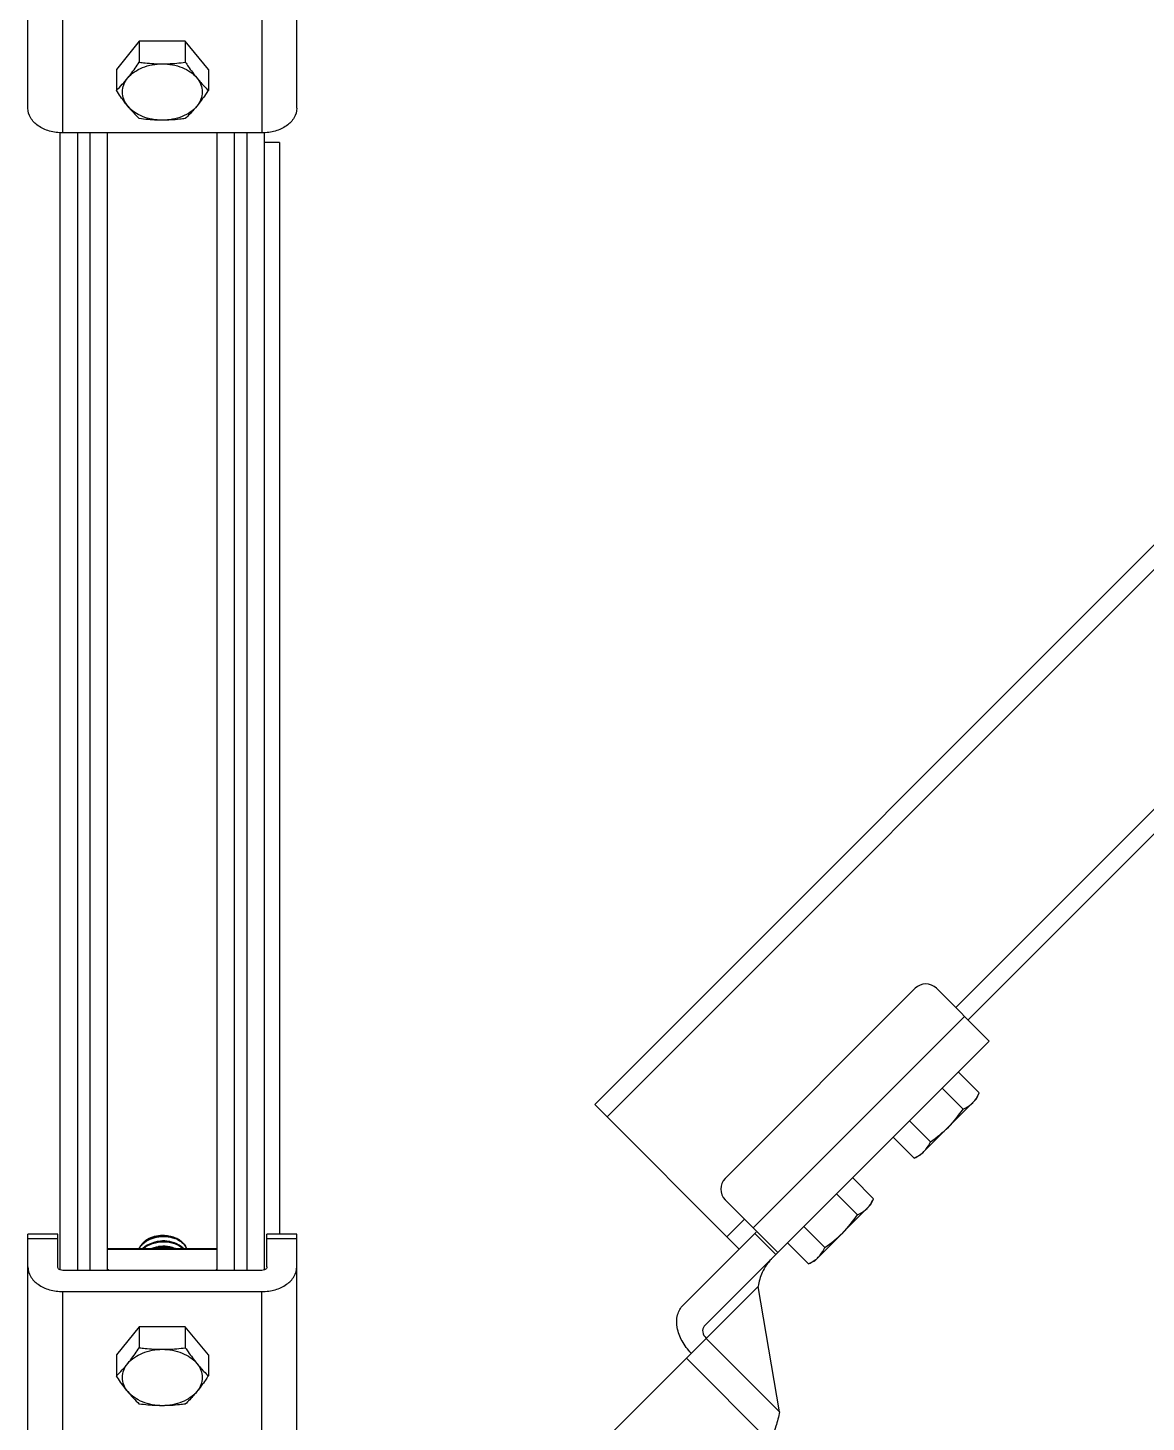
# Model space of a CAD drawing. Extents: x 1031190 to 1725648, y 733081 to 1571294.
# Drawn here: x 1158653 to 1161261, y 1212180 to 1215430 of the extents above; entities that cross this region are included whole.
import ezdxf

# ---------------------------------------------------------------- set-up
doc = ezdxf.new("R2010")
doc.units = 0
doc.header["$LTSCALE"] = 1000
doc.header["$MEASUREMENT"] = 0

msp = doc.modelspace()

# ---------------------------------------------------------------- linework, layer by layer
at = {"linetype": 'Continuous'}
for p, q in [((1163160.2, 1216104.9), (1159975.4, 1212920)), ((1163189, 1216076.1), (1160004.1, 1212891.3)), ((1158653.1, 1215242.4), (1158653.1, 1215811.2)), ((1159280.4, 1215242.4), (1159280.4, 1215811.2)), ((1158734.5, 1215184.9), (1158734.5, 1215708.7)), ((1159199.1, 1215679.2), (1159199.1, 1215184.9)), ((1158913.1, 1215398.5), (1158859.5, 1215332.8)), ((1158913.1, 1215398.5), (1158913.1, 1215349.6)), ((1159020.4, 1215398.5), (1158913.1, 1215398.5)), ((1159020.4, 1215398.5), (1159020.4, 1215349.6)), ((1159074.1, 1215332.8), (1159020.4, 1215398.5)), ((1158859.5, 1215332.8), (1158859.5, 1215283.9)), ((1159074.1, 1215332.8), (1159074.1, 1215283.9)), ((1162934.4, 1215263), (1160817.3, 1213145.9)), ((1162963.1, 1215234.2), (1160846.1, 1213117.2)), ((1158728.7, 1212534.7), (1158728.7, 1215184.9)), ((1159199.1, 1215184.9), (1158734.5, 1215184.9)), ((1158769.3, 1212533.5), (1158769.3, 1215184.9)), ((1158798.3, 1212533.5), (1158798.3, 1215184.9)), ((1158839, 1212533.5), (1158839, 1215184.9)), ((1159094.6, 1212533.5), (1159094.6, 1215184.9)), ((1159135.2, 1212533.5), (1159135.2, 1215184.9)), ((1159164.3, 1212533.5), (1159164.3, 1215184.9)), ((1159204.9, 1212534.7), (1159204.9, 1215184.9)), ((1159239.8, 1215162.3), (1159204.9, 1215162.3)), ((1159239.8, 1215162.3), (1159239.8, 1212617.6)), ((1160722.9, 1213191.1), (1160279.3, 1212747.5)), ((1160772.1, 1213191.1), (1160895.3, 1213067.9)), ((1160837.8, 1213125.4), (1160345, 1212632.6)), ((1160402.5, 1212575.1), (1160895.3, 1213067.9)), ((1160823.4, 1212995.9), (1160872.2, 1212947)), ((1160785.4, 1212958), (1160834.3, 1212909.1)), ((1160312.2, 1212583.3), (1159975.4, 1212920)), ((1160734.4, 1212801.8), (1160865.8, 1212933.2)), ((1160865.8, 1212933.2), (1160872.2, 1212947)), ((1160709.6, 1212882.1), (1160758.4, 1212833.2)), ((1160671.6, 1212844.2), (1160720.5, 1212795.3)), ((1160734.4, 1212801.8), (1160720.5, 1212795.3)), ((1160577, 1212749.5), (1160625.8, 1212700.6)), ((1160402.1, 1212575.5), (1160279.3, 1212698.3)), ((1160539, 1212711.6), (1160587.9, 1212662.7)), ((1160619.4, 1212686.8), (1160625.8, 1212700.6)), ((1160487.9, 1212555.3), (1160619.4, 1212686.8)), ((1160324.5, 1212653.1), (1160283.4, 1212612)), ((1160463.1, 1212635.7), (1160512, 1212586.8)), ((1158653.1, 1212048.9), (1158653.1, 1212617.6)), ((1158722.8, 1212617.6), (1158653.1, 1212617.6)), ((1158722.8, 1212607.4), (1158653.1, 1212607.4)), ((1158722.8, 1212541.7), (1158722.8, 1212617.6)), ((1159210.7, 1212541.7), (1159210.7, 1212617.6)), ((1159280.4, 1212617.6), (1159210.7, 1212617.6)), ((1159280.4, 1212607.4), (1159210.7, 1212607.4)), ((1159280.4, 1212048.9), (1159280.4, 1212617.6)), ((1160181.3, 1212452.4), (1160351.8, 1212622.9)), ((1160348.4, 1212619.5), (1160397.7, 1212570.2)), ((1160425.2, 1212597.7), (1160474.1, 1212548.9)), ((1158839, 1212584.5), (1159094.6, 1212584.5)), ((1158839, 1212582.8), (1159094.6, 1212582.8)), ((1160230.6, 1212403.2), (1160401, 1212573.6)), ((1159199.1, 1212533.5), (1158734.5, 1212533.5)), ((1158841, 1212535), (1158842.5, 1212533.5)), ((1159091.1, 1212533.5), (1159092.5, 1212535)), ((1160487.9, 1212555.3), (1160474.1, 1212548.9)), ((1158734.5, 1211989.9), (1158734.5, 1212484.2)), ((1158734.5, 1212484.2), (1159199.1, 1212484.2)), ((1159199.1, 1211976.1), (1159199.1, 1212484.2)), ((1159988.7, 1212128.4), (1160356.4, 1212496.1)), ((1160406.5, 1212204), (1160356.4, 1212496.1)), ((1158913.1, 1212402.1), (1158859.5, 1212336.4)), ((1158913.1, 1212402.1), (1158913.1, 1212353.2)), ((1159020.4, 1212402.1), (1158913.1, 1212402.1)), ((1159074.1, 1212336.4), (1159020.4, 1212402.1)), ((1159020.4, 1212402.1), (1159020.4, 1212353.2)), ((1160406.5, 1212204), (1160235.4, 1212375.1)), ((1158859.5, 1212336.4), (1158859.5, 1212287.5)), ((1159074.1, 1212336.4), (1159074.1, 1212287.5)), ((1160189, 1212328.7), (1160385.3, 1212132.3))]:
    msp.add_line(p, q, dxfattribs=at)
for centre, radius, start, end in [((1158626.9, 1215524.9), 334.9, 313.9914, 320.7735), ((1159145.7, 1215459.2), 334.9, 219.2265, 226.0086), ((1160747.5, 1213166.4), 34.8, 45, 135), ((1160304, 1212722.9), 34.8, 135, 225), ((1158969.3, 1212535), 67.1, 100.3047, 102.2499), ((1158972, 1212545), 68.9, 69.4703, 74.8773), ((1158972.9, 1212546), 66.1, 69.6939, 69.8962), ((1158973.8, 1212548.5), 63.5, 65.0364, 69.7243), ((1158969.4, 1212522.2), 67.6, 99.5601, 100.813), ((1158986.4, 1212556.7), 40.6, 43.29, 44.8708), ((1158626.9, 1212528.4), 334.9, 313.9914, 320.7735), ((1159145.7, 1212462.7), 334.9, 219.2265, 226.0086)]:
    msp.add_arc(centre, radius, start, end, dxfattribs=at)
for points, knots in [([(1158886.3, 1215313.1), (1158888.6, 1215315.9), (1158898, 1215327.7), (1158906.7, 1215340.1), (1158913.1, 1215349.6)], [0, 0, 0, 0, 0.239452, 1, 1, 1, 1]), ([(1158886.3, 1215313.1), (1158895.1, 1215323.8), (1158921.1, 1215340.8), (1158951, 1215345.9), (1158966.8, 1215345.9)], [0, 0, 0, 0, 0.468341, 1, 1, 1, 1]), ([(1158913.1, 1215349.6), (1158917.6, 1215349.1), (1158935.4, 1215347), (1158953.3, 1215345.9), (1158966.8, 1215345.9)], [0, 0, 0, 0, 0.249182, 1, 1, 1, 1]), ([(1158966.8, 1215345.9), (1158971.3, 1215345.9), (1158989.2, 1215346.3), (1159007.1, 1215347.9), (1159020.4, 1215349.6)], [0, 0, 0, 0, 0.250767, 1, 1, 1, 1]), ([(1158966.8, 1215345.9), (1158982.5, 1215345.9), (1159012.4, 1215340.8), (1159038.5, 1215323.8), (1159047.3, 1215313.1)], [0, 0, 0, 0, 0.531659, 1, 1, 1, 1]), ([(1159020.4, 1215349.6), (1159022.6, 1215346.4), (1159031.2, 1215333.9), (1159040.2, 1215321.7), (1159047.3, 1215313.1)], [0, 0, 0, 0, 0.259411, 1, 1, 1, 1]), ([(1158886.3, 1215247.4), (1158882.4, 1215252.1), (1158876.1, 1215262.5), (1158872.7, 1215280.2), (1158876.1, 1215298), (1158882.4, 1215308.3), (1158886.3, 1215313.1)], [0, 0, 0, 0, 0.257487, 0.5, 0.742513, 1, 1, 1, 1]), ([(1159047.3, 1215313.1), (1159049.5, 1215310.4), (1159058, 1215300.3), (1159067.1, 1215290.7), (1159074.1, 1215283.9)], [0, 0, 0, 0, 0.264209, 1, 1, 1, 1]), ([(1159047.3, 1215313.1), (1159051.1, 1215308.3), (1159057.4, 1215298), (1159060.8, 1215280.2), (1159057.4, 1215262.5), (1159051.1, 1215252.1), (1159047.3, 1215247.4)], [0, 0, 0, 0, 0.257487, 0.5, 0.742513, 1, 1, 1, 1]), ([(1158886.3, 1215247.4), (1158884, 1215250.2), (1158874.6, 1215262), (1158865.9, 1215274.4), (1158859.5, 1215283.9)], [0, 0, 0, 0, 0.239452, 1, 1, 1, 1]), ([(1159074.1, 1215283.9), (1159071.9, 1215280.7), (1159063.3, 1215268.2), (1159054.3, 1215256), (1159047.3, 1215247.4)], [0, 0, 0, 0, 0.259411, 1, 1, 1, 1]), ([(1158734.5, 1215184.9), (1158724, 1215184.9), (1158703.7, 1215187.7), (1158677, 1215199.7), (1158658.1, 1215218.5), (1158653.1, 1215234.8), (1158653.1, 1215242.4)], [0, 0, 0, 0, 0.287977, 0.555343, 0.790527, 1, 1, 1, 1]), ([(1158966.8, 1215214.5), (1158951, 1215214.5), (1158921.1, 1215219.6), (1158895.1, 1215236.6), (1158886.3, 1215247.4)], [0, 0, 0, 0, 0.531659, 1, 1, 1, 1]), ([(1159047.3, 1215247.4), (1159038.5, 1215236.6), (1159012.4, 1215219.6), (1158982.5, 1215214.5), (1158966.8, 1215214.5)], [0, 0, 0, 0, 0.468341, 1, 1, 1, 1]), ([(1159047.3, 1215247.4), (1159045, 1215244.7), (1159036.5, 1215234.6), (1159027.4, 1215225), (1159020.4, 1215218.2)], [0, 0, 0, 0, 0.264209, 1, 1, 1, 1]), ([(1159280.4, 1215242.4), (1159280.4, 1215234.8), (1159275.5, 1215218.5), (1159256.5, 1215199.7), (1159229.9, 1215187.7), (1159209.6, 1215184.9), (1159199.1, 1215184.9)], [0, 0, 0, 0, 0.209473, 0.444657, 0.712023, 1, 1, 1, 1]), ([(1158966.8, 1215214.5), (1158962.3, 1215214.5), (1158944.3, 1215214.8), (1158926.5, 1215216.5), (1158913.1, 1215218.2)], [0, 0, 0, 0, 0.250767, 1, 1, 1, 1]), ([(1159020.4, 1215218.2), (1159016, 1215217.6), (1158998.2, 1215215.6), (1158980.2, 1215214.5), (1158966.8, 1215214.5)], [0, 0, 0, 0, 0.249182, 1, 1, 1, 1]), ([(1160834.3, 1212909.1), (1160836.4, 1212910.1), (1160844.6, 1212914.2), (1160852.2, 1212919.6), (1160857, 1212924.4)], [0, 0, 0, 0, 0.255699, 1, 1, 1, 1]), ([(1160857, 1212924.4), (1160858.6, 1212926), (1160864.7, 1212932.8), (1160869.3, 1212940.8), (1160872.2, 1212947)], [0, 0, 0, 0, 0.246322, 1, 1, 1, 1]), ([(1160743.2, 1212810.6), (1160744.7, 1212812.2), (1160750.9, 1212819), (1160755.5, 1212827), (1160758.4, 1212833.2)], [0, 0, 0, 0, 0.246322, 1, 1, 1, 1]), ([(1160720.5, 1212795.3), (1160721.6, 1212795.8), (1160726.2, 1212798), (1160730.6, 1212800.6), (1160733.7, 1212802.7)], [0, 0, 0, 0, 0.253346, 1, 1, 1, 1]), ([(1160610.6, 1212678), (1160612.1, 1212679.6), (1160618.3, 1212686.4), (1160622.9, 1212694.4), (1160625.8, 1212700.6)], [0, 0, 0, 0, 0.246322, 1, 1, 1, 1]), ([(1160587.9, 1212662.7), (1160590, 1212663.7), (1160598.2, 1212667.8), (1160605.7, 1212673.2), (1160610.6, 1212678)], [0, 0, 0, 0, 0.255699, 1, 1, 1, 1]), ([(1158922.3, 1212597.7), (1158921.2, 1212596.8), (1158917.2, 1212592.9), (1158913.9, 1212588.2), (1158912.1, 1212584.5)], [0, 0, 0, 0, 0.260908, 1, 1, 1, 1]), ([(1158918, 1212591.8), (1158926.7, 1212601.9), (1158947, 1212611.6), (1158974.7, 1212613.4), (1158989, 1212610.6), (1158995.6, 1212608.1)], [0, 0, 0, 0, 0.481069, 0.745193, 1, 1, 1, 1]), ([(1159015.2, 1212585.3), (1159009.7, 1212590.8), (1158994.8, 1212599.3), (1158969.1, 1212603.2), (1158942.9, 1212598.9), (1158927.4, 1212590.2), (1158921.3, 1212584.5)], [0, 0, 0, 0, 0.229048, 0.489241, 0.755135, 1, 1, 1, 1]), ([(1158922.3, 1212597.7), (1158929.9, 1212606.4), (1158947.6, 1212614.8), (1158971.7, 1212616.3), (1158984.2, 1212613.7), (1158990, 1212611.5)], [0, 0, 0, 0, 0.4793, 0.744107, 1, 1, 1, 1]), ([(1158990, 1212611.5), (1158978.2, 1212614.7), (1158953.7, 1212615.3), (1158930.9, 1212605.4), (1158922.3, 1212597.7)], [0, 0, 0, 0, 0.51374, 1, 1, 1, 1]), ([(1158923, 1212584.5), (1158929.1, 1212589.8), (1158944.4, 1212597.8), (1158969.7, 1212601.6), (1158994.5, 1212597.7), (1159009, 1212589.7), (1159014.4, 1212584.5)], [0, 0, 0, 0, 0.246285, 0.511502, 0.770596, 1, 1, 1, 1]), ([(1158982, 1212613.3), (1158979.9, 1212613.7), (1158971.1, 1212614.9), (1158962, 1212614.3), (1158955.5, 1212613)], [0, 0, 0, 0, 0.246819, 1, 1, 1, 1]), ([(1158984, 1212600.5), (1158981.8, 1212601), (1158973, 1212602.5), (1158963.9, 1212602.2), (1158957.3, 1212601)], [0, 0, 0, 0, 0.245752, 1, 1, 1, 1]), ([(1159007.8, 1212603.6), (1159006.9, 1212604.2), (1159003.2, 1212606.5), (1158999.2, 1212608.3), (1158996.1, 1212609.5)], [0, 0, 0, 0, 0.242042, 1, 1, 1, 1]), ([(1159000.7, 1212606), (1159001.2, 1212605.8), (1159003.4, 1212604.7), (1159005.6, 1212603.5), (1159007.1, 1212602.5)], [0, 0, 0, 0, 0.254738, 1, 1, 1, 1]), ([(1159007.1, 1212602.5), (1159010.7, 1212600.2), (1159017.1, 1212595), (1159021.5, 1212588.1), (1159022.9, 1212584.5)], [0, 0, 0, 0, 0.526239, 1, 1, 1, 1]), ([(1159007.8, 1212603.6), (1159011.3, 1212601.1), (1159017.6, 1212595.5), (1159021.8, 1212588.2), (1159023.1, 1212584.5)], [0, 0, 0, 0, 0.522981, 1, 1, 1, 1]), ([(1158912.9, 1212584.5), (1158913.3, 1212585.1), (1158914.8, 1212587.7), (1158916.5, 1212590.1), (1158918, 1212591.8)], [0, 0, 0, 0, 0.244964, 1, 1, 1, 1]), ([(1158997.1, 1212584.5), (1158992.9, 1212586.1), (1158974.9, 1212591.1), (1158955.1, 1212589.5), (1158941.9, 1212584.6)], [0, 0, 0, 0, 0.243472, 1, 1, 1, 1]), ([(1158946.2, 1212584.5), (1158949.9, 1212585.7), (1158965.1, 1212589), (1158981.3, 1212588), (1158992.3, 1212584.6)], [0, 0, 0, 0, 0.252377, 1, 1, 1, 1]), ([(1158984.5, 1212588.1), (1158982.4, 1212588.6), (1158973.7, 1212590.1), (1158964.7, 1212589.9), (1158958.1, 1212588.8)], [0, 0, 0, 0, 0.245444, 1, 1, 1, 1]), ([(1160402.1, 1212575.5), (1160402.2, 1212575.4), (1160402.3, 1212574.6), (1160401.5, 1212574), (1160401, 1212573.6)], [0, 0, 0, 0, 0.126775, 1, 1, 1, 1]), ([(1160496.7, 1212564.1), (1160498.3, 1212565.7), (1160504.5, 1212572.5), (1160509.1, 1212580.6), (1160512, 1212586.8)], [0, 0, 0, 0, 0.246322, 1, 1, 1, 1]), ([(1158653.1, 1212541.7), (1158653.1, 1212534.1), (1158658.1, 1212517.7), (1158677, 1212499), (1158703.7, 1212486.9), (1158724, 1212484.2), (1158734.5, 1212484.2)], [0, 0, 0, 0, 0.209473, 0.444657, 0.712023, 1, 1, 1, 1]), ([(1158728.6, 1212534.6), (1158727.8, 1212535), (1158725, 1212536.4), (1158722.8, 1212539.5), (1158722.8, 1212541.7)], [0, 0, 0, 0, 0.2888, 1, 1, 1, 1]), ([(1159199.1, 1212484.2), (1159209.6, 1212484.2), (1159229.9, 1212486.9), (1159256.5, 1212499), (1159275.5, 1212517.7), (1159280.4, 1212534.1), (1159280.4, 1212541.7)], [0, 0, 0, 0, 0.287977, 0.555343, 0.790527, 1, 1, 1, 1]), ([(1159210.7, 1212541.7), (1159210.7, 1212541), (1159210.1, 1212537.8), (1159207.2, 1212535.5), (1159205, 1212534.6)], [0, 0, 0, 0, 0.22722, 1, 1, 1, 1]), ([(1160387.3, 1212559.8), (1160378.5, 1212551), (1160364.7, 1212530.7), (1160358.2, 1212507.4), (1160356.4, 1212496.1)], [0, 0, 0, 0, 0.522516, 1, 1, 1, 1]), ([(1160474.1, 1212548.9), (1160475.2, 1212549.4), (1160479.8, 1212551.6), (1160484.2, 1212554.2), (1160487.3, 1212556.3)], [0, 0, 0, 0, 0.253346, 1, 1, 1, 1]), ([(1160200.6, 1212340.3), (1160192.1, 1212348.7), (1160177.9, 1212367.4), (1160166.1, 1212398.6), (1160166, 1212429.1), (1160175.2, 1212446.3), (1160181.3, 1212452.4)], [0, 0, 0, 0, 0.287971, 0.555344, 0.790532, 1, 1, 1, 1]), ([(1160230.6, 1212403.2), (1160227.5, 1212400), (1160225.4, 1212388.2), (1160231.4, 1212379.2), (1160235.4, 1212375.1)], [0, 0, 0, 0, 0.440241, 1, 1, 1, 1]), ([(1158886.3, 1212316.6), (1158888.6, 1212319.4), (1158898, 1212331.3), (1158906.7, 1212343.7), (1158913.1, 1212353.2)], [0, 0, 0, 0, 0.239452, 1, 1, 1, 1]), ([(1158886.3, 1212316.6), (1158895.1, 1212327.4), (1158921.1, 1212344.4), (1158951, 1212349.5), (1158966.8, 1212349.5)], [0, 0, 0, 0, 0.468341, 1, 1, 1, 1]), ([(1158913.1, 1212353.2), (1158917.6, 1212352.6), (1158935.4, 1212350.5), (1158953.3, 1212349.5), (1158966.8, 1212349.5)], [0, 0, 0, 0, 0.249182, 1, 1, 1, 1]), ([(1158966.8, 1212349.5), (1158971.3, 1212349.5), (1158989.2, 1212349.8), (1159007.1, 1212351.5), (1159020.4, 1212353.2)], [0, 0, 0, 0, 0.250767, 1, 1, 1, 1]), ([(1158966.8, 1212349.5), (1158982.5, 1212349.5), (1159012.4, 1212344.4), (1159038.5, 1212327.4), (1159047.3, 1212316.6)], [0, 0, 0, 0, 0.531659, 1, 1, 1, 1]), ([(1159020.4, 1212353.2), (1159022.6, 1212349.9), (1159031.2, 1212337.5), (1159040.2, 1212325.3), (1159047.3, 1212316.6)], [0, 0, 0, 0, 0.259411, 1, 1, 1, 1]), ([(1158886.3, 1212250.9), (1158882.4, 1212255.7), (1158876.1, 1212266.1), (1158872.7, 1212283.8), (1158876.1, 1212301.5), (1158882.4, 1212311.9), (1158886.3, 1212316.6)], [0, 0, 0, 0, 0.257487, 0.5, 0.742513, 1, 1, 1, 1]), ([(1159047.3, 1212316.6), (1159049.5, 1212313.9), (1159058, 1212303.8), (1159067.1, 1212294.2), (1159074.1, 1212287.5)], [0, 0, 0, 0, 0.264209, 1, 1, 1, 1]), ([(1159047.3, 1212316.6), (1159051.1, 1212311.9), (1159057.4, 1212301.5), (1159060.8, 1212283.8), (1159057.4, 1212266.1), (1159051.1, 1212255.7), (1159047.3, 1212250.9)], [0, 0, 0, 0, 0.257487, 0.5, 0.742513, 1, 1, 1, 1]), ([(1158886.3, 1212250.9), (1158884, 1212253.7), (1158874.6, 1212265.6), (1158865.9, 1212278), (1158859.5, 1212287.5)], [0, 0, 0, 0, 0.239452, 1, 1, 1, 1]), ([(1159074.1, 1212287.5), (1159071.9, 1212284.2), (1159063.3, 1212271.8), (1159054.3, 1212259.6), (1159047.3, 1212250.9)], [0, 0, 0, 0, 0.259411, 1, 1, 1, 1]), ([(1158966.8, 1212218.1), (1158951, 1212218.1), (1158921.1, 1212223.2), (1158895.1, 1212240.2), (1158886.3, 1212250.9)], [0, 0, 0, 0, 0.531659, 1, 1, 1, 1]), ([(1159047.3, 1212250.9), (1159038.5, 1212240.2), (1159012.4, 1212223.2), (1158982.5, 1212218.1), (1158966.8, 1212218.1)], [0, 0, 0, 0, 0.468341, 1, 1, 1, 1]), ([(1159047.3, 1212250.9), (1159045, 1212248.2), (1159036.5, 1212238.1), (1159027.4, 1212228.5), (1159020.4, 1212221.8)], [0, 0, 0, 0, 0.264209, 1, 1, 1, 1]), ([(1158966.8, 1212218.1), (1158962.3, 1212218.1), (1158944.3, 1212218.4), (1158926.5, 1212220.1), (1158913.1, 1212221.8)], [0, 0, 0, 0, 0.250767, 1, 1, 1, 1]), ([(1159020.4, 1212221.8), (1159016, 1212221.2), (1158998.2, 1212219.1), (1158980.2, 1212218.1), (1158966.8, 1212218.1)], [0, 0, 0, 0, 0.249182, 1, 1, 1, 1]), ([(1160406.5, 1212204), (1160404.4, 1212192.5), (1160397.7, 1212168.4), (1160389.6, 1212144.9), (1160385.3, 1212132.3)], [0, 0, 0, 0, 0.468219, 1, 1, 1, 1])]:
    msp.add_open_spline(points, degree=3, knots=knots, dxfattribs=at)
for points in [[(1160800.1, 1212867.5), (1160812.8, 1212880.2), (1160824.1, 1212894.3), (1160834.3, 1212909.1)], [(1160758.4, 1212833.2), (1160773.2, 1212843.5), (1160787.4, 1212854.8), (1160800.1, 1212867.5)], [(1160733.7, 1212802.7), (1160737.1, 1212805.1), (1160740.3, 1212807.7), (1160743.2, 1212810.6)], [(1160553.6, 1212621.1), (1160566.4, 1212633.8), (1160577.7, 1212647.9), (1160587.9, 1212662.7)], [(1160512, 1212586.8), (1160526.8, 1212597), (1160540.9, 1212608.3), (1160553.6, 1212621.1)], [(1160487.3, 1212556.3), (1160490.7, 1212558.6), (1160493.9, 1212561.3), (1160496.7, 1212564.1)], [(1158734.5, 1212533.5), (1158732.5, 1212533.5), (1158730.4, 1212533.8), (1158728.6, 1212534.6)], [(1158839, 1212536.5), (1158839.8, 1212536.1), (1158840.5, 1212535.6), (1158841, 1212535)], [(1159092.5, 1212535), (1159093.1, 1212535.6), (1159093.8, 1212536.1), (1159094.5, 1212536.5)], [(1159205, 1212534.6), (1159203.1, 1212533.8), (1159201.1, 1212533.5), (1159199.1, 1212533.5)]]:
    msp.add_open_spline(points, degree=3, dxfattribs=at)

doc.saveas('drawing.dxf')
